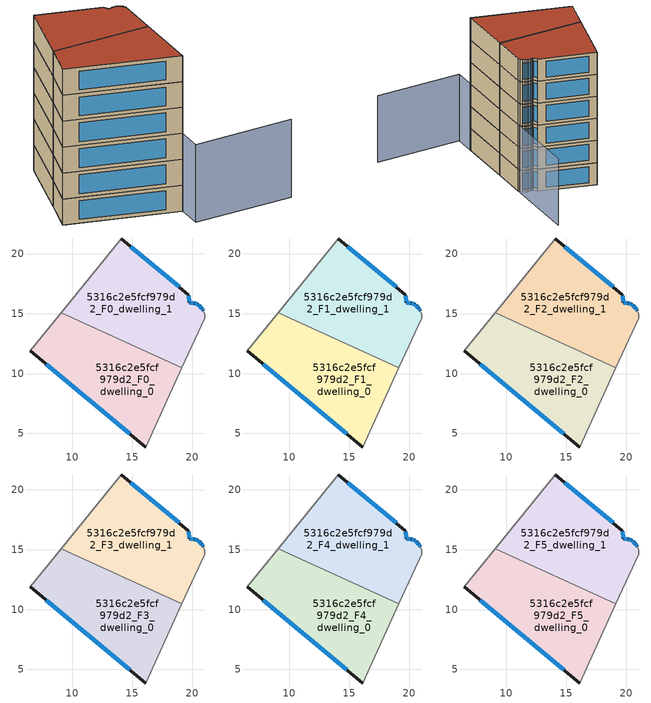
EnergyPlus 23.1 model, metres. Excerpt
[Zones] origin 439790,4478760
5316c2e5fcf979d2_F0_dwelling_0
 floor ground (EU_floor_Construction): 16.15,3.87 19.15,10.48 9.07,15.05 6.49,11.89 z0
 wall outside (EU_wall_Construction): 16.15,3.87 6.49,11.89 z0:3
 wall adiabatic (EU_wall_Construction): 6.49,11.89 9.07,15.05 / 19.15,10.48 16.15,3.87 z0:3
 wall to 5316c2e5fcf979d2_F0_dwelling_1 (EU_wall_Construction): 9.06,15.05 19.15,10.48 z0:3
 window (EU_Window_Construction): 14.81,4.98 7.83,10.77 z0.42:2.58
5316c2e5fcf979d2_F0_dwelling_1
 floor ground (EU_floor_Construction): 19.15,10.48 21.03,14.62 21.05,14.96 20.94,15.25 20.79,15.48 20.62,15.65 20.45,15.76 20.18,15.86 19.94,15.9 19.76,15.89 19.69,16.58 14.08,21.22 9.07,15.05 z0
 wall outside (EU_wall_Construction): 14.08,21.22 19.69,16.58 19.76,15.89 19.94,15.9 20.18,15.86 20.45,15.76 20.62,15.65 20.79,15.48 20.94,15.25 z0:3
 wall adiabatic (EU_wall_Construction): 20.94,15.25 21.05,14.96 21.03,14.62 19.15,10.48 / 9.07,15.05 14.08,21.22 z0:3
 window (EU_Window_Construction): 19.79,15.89 19.91,15.9 / 19.97,15.89 20.14,15.87 / 20.21,15.85 20.41,15.77 / 20.47,15.74 20.6,15.66 / 20.65,15.62 20.77,15.5 / 20.81,15.45 20.92,15.28 / 14.86,20.57 18.91,17.22 / 19.7,16.48 19.75,15.98 z0.42:2.58
5316c2e5fcf979d2_F1_dwelling_0
 floor to 5316c2e5fcf979d2_F0_dwelling_0 (EU_floor_Construction): 16.15,3.87 19.15,10.48 9.06,15.05 6.49,11.89 z3
 wall outside (EU_wall_Construction): 16.15,3.87 6.49,11.89 z3:6
 wall adiabatic (EU_wall_Construction): 6.49,11.89 9.07,15.05 / 19.15,10.48 16.15,3.87 z3:6
 wall to 5316c2e5fcf979d2_F1_dwelling_1 (EU_wall_Construction): 9.06,15.05 19.15,10.48 z3:6
 window (EU_Window_Construction): 14.81,4.98 7.83,10.77 z3.42:5.58
5316c2e5fcf979d2_F1_dwelling_1
 floor to 5316c2e5fcf979d2_F0_dwelling_1 (EU_floor_Construction): 19.15,10.48 21.03,14.62 21.05,14.96 20.94,15.25 20.79,15.48 20.62,15.65 20.45,15.76 20.18,15.86 19.94,15.9 19.76,15.89 19.69,16.58 14.08,21.22 9.06,15.05 z3
 wall outside (EU_wall_Construction): 14.08,21.22 19.69,16.58 19.76,15.89 19.94,15.9 20.18,15.86 20.45,15.76 20.62,15.65 20.79,15.48 20.94,15.25 z3:6
 wall adiabatic (EU_wall_Construction): 20.94,15.25 21.05,14.96 21.03,14.62 19.15,10.48 / 9.07,15.05 14.08,21.22 z3:6
 window (EU_Window_Construction): 19.79,15.89 19.91,15.9 / 19.97,15.89 20.14,15.87 / 20.21,15.85 20.41,15.77 / 20.47,15.74 20.6,15.66 / 20.65,15.62 20.77,15.5 / 20.81,15.45 20.92,15.28 / 14.86,20.57 18.91,17.22 / 19.7,16.48 19.75,15.98 z3.42:5.58
5316c2e5fcf979d2_F2_dwelling_0
 floor to 5316c2e5fcf979d2_F1_dwelling_0 (EU_floor_Construction): 16.15,3.87 19.15,10.48 9.06,15.05 6.49,11.89 z6
 wall outside (EU_wall_Construction): 16.15,3.87 6.49,11.89 z6:9
 wall adiabatic (EU_wall_Construction): 6.49,11.89 9.07,15.05 / 19.15,10.48 16.15,3.87 z6:9
 wall to 5316c2e5fcf979d2_F2_dwelling_1 (EU_wall_Construction): 9.06,15.05 19.15,10.48 z6:9
 window (EU_Window_Construction): 14.81,4.98 7.83,10.77 z6.42:8.58
5316c2e5fcf979d2_F2_dwelling_1
 floor to 5316c2e5fcf979d2_F1_dwelling_1 (EU_floor_Construction): 19.15,10.48 21.03,14.62 21.05,14.96 20.94,15.25 20.79,15.48 20.62,15.65 20.45,15.76 20.18,15.86 19.94,15.9 19.76,15.89 19.69,16.58 14.08,21.22 9.06,15.05 z6
 wall outside (EU_wall_Construction): 14.08,21.22 19.69,16.58 19.76,15.89 19.94,15.9 20.18,15.86 20.45,15.76 20.62,15.65 20.79,15.48 20.94,15.25 z6:9
 wall adiabatic (EU_wall_Construction): 20.94,15.25 21.05,14.96 21.03,14.62 19.15,10.48 / 9.07,15.05 14.08,21.22 z6:9
 window (EU_Window_Construction): 19.79,15.89 19.91,15.9 / 19.97,15.89 20.14,15.87 / 20.21,15.85 20.41,15.77 / 20.47,15.74 20.6,15.66 / 20.65,15.62 20.77,15.5 / 20.81,15.45 20.92,15.28 / 14.86,20.57 18.91,17.22 / 19.7,16.48 19.75,15.98 z6.42:8.58
5316c2e5fcf979d2_F3_dwelling_0
 floor to 5316c2e5fcf979d2_F2_dwelling_0 (EU_floor_Construction): 16.15,3.87 19.15,10.48 9.06,15.05 6.49,11.89 z9
 wall outside (EU_wall_Construction): 16.15,3.87 6.49,11.89 z9:12
 wall adiabatic (EU_wall_Construction): 6.49,11.89 9.07,15.05 / 19.15,10.48 16.15,3.87 z9:12
 wall to 5316c2e5fcf979d2_F3_dwelling_1 (EU_wall_Construction): 9.06,15.05 19.15,10.48 z9:12
 window (EU_Window_Construction): 14.81,4.98 7.83,10.77 z9.42:11.58
5316c2e5fcf979d2_F3_dwelling_1
 floor to 5316c2e5fcf979d2_F2_dwelling_1 (EU_floor_Construction): 19.15,10.48 21.03,14.62 21.05,14.96 20.94,15.25 20.79,15.48 20.62,15.65 20.45,15.76 20.18,15.86 19.94,15.9 19.76,15.89 19.69,16.58 14.08,21.22 9.06,15.05 z9
 wall outside (EU_wall_Construction): 14.08,21.22 19.69,16.58 19.76,15.89 19.94,15.9 20.18,15.86 20.45,15.76 20.62,15.65 20.79,15.48 20.94,15.25 z9:12
 wall adiabatic (EU_wall_Construction): 20.94,15.25 21.05,14.96 21.03,14.62 19.15,10.48 / 9.07,15.05 14.08,21.22 z9:12
 window (EU_Window_Construction): 19.79,15.89 19.91,15.9 / 19.97,15.89 20.14,15.87 / 20.21,15.85 20.41,15.77 / 20.47,15.74 20.6,15.66 / 20.65,15.62 20.77,15.5 / 20.81,15.45 20.92,15.28 / 14.86,20.57 18.91,17.22 / 19.7,16.48 19.75,15.98 z9.42:11.58
5316c2e5fcf979d2_F4_dwelling_0
 floor to 5316c2e5fcf979d2_F3_dwelling_0 (EU_floor_Construction): 16.15,3.87 19.15,10.48 9.06,15.05 6.49,11.89 z12
 wall outside (EU_wall_Construction): 16.15,3.87 6.49,11.89 z12:15
 wall adiabatic (EU_wall_Construction): 6.49,11.89 9.07,15.05 / 19.15,10.48 16.15,3.87 z12:15
 wall to 5316c2e5fcf979d2_F4_dwelling_1 (EU_wall_Construction): 9.06,15.05 19.15,10.48 z12:15
 window (EU_Window_Construction): 14.81,4.98 7.83,10.77 z12.42:14.58
5316c2e5fcf979d2_F4_dwelling_1
 floor to 5316c2e5fcf979d2_F3_dwelling_1 (EU_floor_Construction): 19.15,10.48 21.03,14.62 21.05,14.96 20.94,15.25 20.79,15.48 20.62,15.65 20.45,15.76 20.18,15.86 19.94,15.9 19.76,15.89 19.69,16.58 14.08,21.22 9.06,15.05 z12
 wall outside (EU_wall_Construction): 14.08,21.22 19.69,16.58 19.76,15.89 19.94,15.9 20.18,15.86 20.45,15.76 20.62,15.65 20.79,15.48 20.94,15.25 z12:15
 wall adiabatic (EU_wall_Construction): 20.94,15.25 21.05,14.96 21.03,14.62 19.15,10.48 / 9.07,15.05 14.08,21.22 z12:15
 window (EU_Window_Construction): 19.79,15.89 19.91,15.9 / 19.97,15.89 20.14,15.87 / 20.21,15.85 20.41,15.77 / 20.47,15.74 20.6,15.66 / 20.65,15.62 20.77,15.5 / 20.81,15.45 20.92,15.28 / 14.86,20.57 18.91,17.22 / 19.7,16.48 19.75,15.98 z12.42:14.58
5316c2e5fcf979d2_F5_dwelling_0
 floor to 5316c2e5fcf979d2_F4_dwelling_0 (EU_floor_Construction): 16.15,3.87 19.15,10.48 9.06,15.05 6.49,11.89 z15
 wall outside (EU_wall_Construction): 16.15,3.87 6.49,11.89 z15:18
 wall adiabatic (EU_wall_Construction): 6.49,11.89 9.07,15.05 / 19.15,10.48 16.15,3.87 z15:18
 wall to 5316c2e5fcf979d2_F5_dwelling_1 (EU_wall_Construction): 9.06,15.05 19.15,10.48 z15:18
 window (EU_Window_Construction): 14.81,4.98 7.83,10.77 z15.42:17.58
 roof outside (EU_roof_Construction): 19.15,10.48 16.15,3.87 6.49,11.89 9.07,15.05 z18
5316c2e5fcf979d2_F5_dwelling_1
 floor to 5316c2e5fcf979d2_F4_dwelling_1 (EU_floor_Construction): 19.15,10.48 21.03,14.62 21.05,14.96 20.94,15.25 20.79,15.48 20.62,15.65 20.45,15.76 20.18,15.86 19.94,15.9 19.76,15.89 19.69,16.58 14.08,21.22 9.06,15.05 z15
 wall outside (EU_wall_Construction): 14.08,21.22 19.69,16.58 19.76,15.89 19.94,15.9 20.18,15.86 20.45,15.76 20.62,15.65 20.79,15.48 20.94,15.25 z15:18
 wall adiabatic (EU_wall_Construction): 20.94,15.25 21.05,14.96 21.03,14.62 19.15,10.48 / 9.07,15.05 14.08,21.22 z15:18
 window (EU_Window_Construction): 19.79,15.89 19.91,15.9 / 19.97,15.89 20.14,15.87 / 20.21,15.85 20.41,15.77 / 20.47,15.74 20.6,15.66 / 20.65,15.62 20.77,15.5 / 20.81,15.45 20.92,15.28 / 14.86,20.57 18.91,17.22 / 19.7,16.48 19.75,15.98 z15.42:17.58
 roof outside (EU_roof_Construction): 19.69,16.58 19.76,15.89 19.94,15.9 20.18,15.86 20.45,15.76 20.62,15.65 20.79,15.48 20.94,15.25 21.05,14.96 21.03,14.62 19.15,10.48 9.07,15.05 14.08,21.22 z18
shading: 25.16,-3.22 15.01,1.35 / 15.01,1.35 25.01,23.59 z0:9
[Building]
EU S2 Campaign: North Axis=0; Terrain=City; Solar Distribution=FullExterior
[Site:Location]
Madrid: Latitude=40.5; Longitude=-3.5; Time Zone=1; Elevation=609
[SizingPeriod:WeatherFileDays]
AnnualSizingPeriod: Begin Month=1; Begin Day of Month=1; End Month=12; End Day of Month=31; Day of Week for Start Day=Monday; Use Weather File Daylight Saving Period=No; Use Weather File Rain and Snow Indicators=No
[MATERIAL]
EU_InternalMass_Material: Roughness=MediumRough; Thickness=0.1; Conductivity=1; Density=1800; Specific Heat=900; Thermal Absorptance=0.9; Solar Absorptance=0.7; Visible Absorptance=0.7
[MATERIAL:NOMASS] Roughness=MediumRough; Thermal Absorptance=0.9; Solar Absorptance=0.7; Visible Absorptance=0.7
Name | Thermal Resistance
EU_wall_NoMass | 1.60022
EU_roof_NoMass | 1.57597
EU_floor_NoMass | 0.470652
[WINDOWMATERIAL:SIMPLEGLAZINGSYSTEM]
EU_Window_SimpleGlazing: UFactor=3.28802; Solar Heat Gain Coefficient=0.85; Visible Transmittance=0.85
[CONSTRUCTION]
EU_wall_Construction: EU_wall_NoMass
EU_roof_Construction: EU_roof_NoMass
EU_floor_Construction: EU_floor_NoMass
EU_InternalMass_Construction: EU_InternalMass_Material
EU_Window_Construction: EU_Window_SimpleGlazing
[ZONE] Type=1; Multiplier=1; Ceiling Height=autocalculate; Floor Area=autocalculate; Part of Total Floor Area=Yes
Name | Volume
5316c2e5fcf979d2_F0_dwelling_0; 5316c2e5fcf979d2_F1_dwelling_0; 5316c2e5fcf979d2_F2_dwelling_0; 5316c2e5fcf979d2_F3_dwelling_0; 5316c2e5fcf979d2_F4_dwelling_0; 5316c2e5fcf979d2_F5_dwelling_0 | 197.164
5316c2e5fcf979d2_F0_dwelling_1; 5316c2e5fcf979d2_F1_dwelling_1; 5316c2e5fcf979d2_F2_dwelling_1; 5316c2e5fcf979d2_F3_dwelling_1; 5316c2e5fcf979d2_F4_dwelling_1; 5316c2e5fcf979d2_F5_dwelling_1 | 197.143
[INTERNALMASS] Construction=EU_InternalMass_Construction
Name | Zone or ZoneList | Surface Area
5316c2e5fcf979d2_F0_dwelling_0_EU_InternalMass | 5316c2e5fcf979d2_F0_dwelling_0 | 65.7175
5316c2e5fcf979d2_F0_dwelling_1_EU_InternalMass | 5316c2e5fcf979d2_F0_dwelling_1 | 65.7142
5316c2e5fcf979d2_F1_dwelling_0_EU_InternalMass | 5316c2e5fcf979d2_F1_dwelling_0 | 65.7175
5316c2e5fcf979d2_F1_dwelling_1_EU_InternalMass | 5316c2e5fcf979d2_F1_dwelling_1 | 65.7142
5316c2e5fcf979d2_F2_dwelling_0_EU_InternalMass | 5316c2e5fcf979d2_F2_dwelling_0 | 65.7175
5316c2e5fcf979d2_F2_dwelling_1_EU_InternalMass | 5316c2e5fcf979d2_F2_dwelling_1 | 65.7142
5316c2e5fcf979d2_F3_dwelling_0_EU_InternalMass | 5316c2e5fcf979d2_F3_dwelling_0 | 65.7175
5316c2e5fcf979d2_F3_dwelling_1_EU_InternalMass | 5316c2e5fcf979d2_F3_dwelling_1 | 65.7142
5316c2e5fcf979d2_F4_dwelling_0_EU_InternalMass | 5316c2e5fcf979d2_F4_dwelling_0 | 65.7175
5316c2e5fcf979d2_F4_dwelling_1_EU_InternalMass | 5316c2e5fcf979d2_F4_dwelling_1 | 65.7142
5316c2e5fcf979d2_F5_dwelling_0_EU_InternalMass | 5316c2e5fcf979d2_F5_dwelling_0 | 65.7175
5316c2e5fcf979d2_F5_dwelling_1_EU_InternalMass | 5316c2e5fcf979d2_F5_dwelling_1 | 65.7142
[OTHEREQUIPMENT] Fuel Type=Electricity; Design Level Calculation Method=Watts/Area; Power per Zone Floor Area=1; Fraction Latent=0; Fraction Radiant=0; Fraction Lost=0; Carbon Dioxide Generation Rate=0; EndUse Subcategory=EU_Step8_InternalGains
Name | Zone or ZoneList or Space or SpaceList | Schedule
EU_Step8_InternalGain_5316c2e5fcf979d2_F0_dwelling_0_f000 | 5316c2e5fcf979d2_F0_dwelling_0 | EU_Step8_GainSchedule_5316c2e5fcf979d2_F0_dwelling_0_f000
EU_Step8_InternalGain_5316c2e5fcf979d2_F0_dwelling_1_f000 | 5316c2e5fcf979d2_F0_dwelling_1 | EU_Step8_GainSchedule_5316c2e5fcf979d2_F0_dwelling_1_f000
EU_Step8_InternalGain_5316c2e5fcf979d2_F1_dwelling_0_f000 | 5316c2e5fcf979d2_F1_dwelling_0 | EU_Step8_GainSchedule_5316c2e5fcf979d2_F1_dwelling_0_f000
EU_Step8_InternalGain_5316c2e5fcf979d2_F1_dwelling_1_f000 | 5316c2e5fcf979d2_F1_dwelling_1 | EU_Step8_GainSchedule_5316c2e5fcf979d2_F1_dwelling_1_f000
EU_Step8_InternalGain_5316c2e5fcf979d2_F2_dwelling_0_f000 | 5316c2e5fcf979d2_F2_dwelling_0 | EU_Step8_GainSchedule_5316c2e5fcf979d2_F2_dwelling_0_f000
EU_Step8_InternalGain_5316c2e5fcf979d2_F2_dwelling_1_f000 | 5316c2e5fcf979d2_F2_dwelling_1 | EU_Step8_GainSchedule_5316c2e5fcf979d2_F2_dwelling_1_f000
EU_Step8_InternalGain_5316c2e5fcf979d2_F3_dwelling_0_f000 | 5316c2e5fcf979d2_F3_dwelling_0 | EU_Step8_GainSchedule_5316c2e5fcf979d2_F3_dwelling_0_f000
EU_Step8_InternalGain_5316c2e5fcf979d2_F3_dwelling_1_f000 | 5316c2e5fcf979d2_F3_dwelling_1 | EU_Step8_GainSchedule_5316c2e5fcf979d2_F3_dwelling_1_f000
EU_Step8_InternalGain_5316c2e5fcf979d2_F4_dwelling_0_f000 | 5316c2e5fcf979d2_F4_dwelling_0 | EU_Step8_GainSchedule_5316c2e5fcf979d2_F4_dwelling_0_f000
EU_Step8_InternalGain_5316c2e5fcf979d2_F4_dwelling_1_f000 | 5316c2e5fcf979d2_F4_dwelling_1 | EU_Step8_GainSchedule_5316c2e5fcf979d2_F4_dwelling_1_f000
EU_Step8_InternalGain_5316c2e5fcf979d2_F5_dwelling_0_f000 | 5316c2e5fcf979d2_F5_dwelling_0 | EU_Step8_GainSchedule_5316c2e5fcf979d2_F5_dwelling_0_f000
EU_Step8_InternalGain_5316c2e5fcf979d2_F5_dwelling_1_f000 | 5316c2e5fcf979d2_F5_dwelling_1 | EU_Step8_GainSchedule_5316c2e5fcf979d2_F5_dwelling_1_f000
[ZONEVENTILATION:DESIGNFLOWRATE] Schedule=EU_AlwaysOn; Design Flow Rate Calculation Method=AirChanges/Hour; Air Changes per Hour=0.480704; Ventilation Type=Natural; Fan Pressure Rise=0; Fan Total Efficiency=1; Constant Term Coefficient=1; Temperature Term Coefficient=0; Velocity Term Coefficient=0; Velocity Squared Term Coefficient=0; Minimum Indoor Temperature=-100; Maximum Indoor Temperature=100; Delta Temperature=-100; Minimum Outdoor Temperature=-100; Maximum Outdoor Temperature=100; Maximum Wind Speed=40
Name | Zone or ZoneList or Space or SpaceList
EU_ConstantAir_5316c2e5fcf979d2_F0_dwelling_0 | 5316c2e5fcf979d2_F0_dwelling_0
EU_ConstantAir_5316c2e5fcf979d2_F0_dwelling_1 | 5316c2e5fcf979d2_F0_dwelling_1
EU_ConstantAir_5316c2e5fcf979d2_F1_dwelling_0 | 5316c2e5fcf979d2_F1_dwelling_0
EU_ConstantAir_5316c2e5fcf979d2_F1_dwelling_1 | 5316c2e5fcf979d2_F1_dwelling_1
EU_ConstantAir_5316c2e5fcf979d2_F2_dwelling_0 | 5316c2e5fcf979d2_F2_dwelling_0
EU_ConstantAir_5316c2e5fcf979d2_F2_dwelling_1 | 5316c2e5fcf979d2_F2_dwelling_1
EU_ConstantAir_5316c2e5fcf979d2_F3_dwelling_0 | 5316c2e5fcf979d2_F3_dwelling_0
EU_ConstantAir_5316c2e5fcf979d2_F3_dwelling_1 | 5316c2e5fcf979d2_F3_dwelling_1
EU_ConstantAir_5316c2e5fcf979d2_F4_dwelling_0 | 5316c2e5fcf979d2_F4_dwelling_0
EU_ConstantAir_5316c2e5fcf979d2_F4_dwelling_1 | 5316c2e5fcf979d2_F4_dwelling_1
EU_ConstantAir_5316c2e5fcf979d2_F5_dwelling_0 | 5316c2e5fcf979d2_F5_dwelling_0
EU_ConstantAir_5316c2e5fcf979d2_F5_dwelling_1 | 5316c2e5fcf979d2_F5_dwelling_1
[HVACTEMPLATE:THERMOSTAT] Constant Heating Setpoint=20; Constant Cooling Setpoint=50
EU_HeatOnly_5316c2e5fcf979d2_F0_dwelling_0; EU_HeatOnly_5316c2e5fcf979d2_F0_dwelling_1; EU_HeatOnly_5316c2e5fcf979d2_F1_dwelling_0; EU_HeatOnly_5316c2e5fcf979d2_F1_dwelling_1; EU_HeatOnly_5316c2e5fcf979d2_F2_dwelling_0; EU_HeatOnly_5316c2e5fcf979d2_F2_dwelling_1; EU_HeatOnly_5316c2e5fcf979d2_F3_dwelling_0; EU_HeatOnly_5316c2e5fcf979d2_F3_dwelling_1; EU_HeatOnly_5316c2e5fcf979d2_F4_dwelling_0; EU_HeatOnly_5316c2e5fcf979d2_F4_dwelling_1; EU_HeatOnly_5316c2e5fcf979d2_F5_dwelling_0; EU_HeatOnly_5316c2e5fcf979d2_F5_dwelling_1
[HVACTEMPLATE:ZONE:IDEALLOADSAIRSYSTEM] System Availability Schedule=EU_AlwaysOn; Maximum Heating Supply Air Temperature=50; Minimum Cooling Supply Air Temperature=13; Maximum Heating Supply Air Humidity Ratio=0.0156; Minimum Cooling Supply Air Humidity Ratio=0.0077; Heating Limit=NoLimit; Cooling Limit=NoLimit; Heating Availability Schedule=EU_AlwaysOn; Cooling Availability Schedule=EU_CoolingOff; Dehumidification Control Type=ConstantSensibleHeatRatio; Cooling Sensible Heat Ratio=0.7; Dehumidification Setpoint=60; Humidification Control Type=None; Humidification Setpoint=30; Outdoor Air Method=None; Outdoor Air Flow Rate per Person=0.00944; Outdoor Air Flow Rate per Zone Floor Area=0; Outdoor Air Flow Rate per Zone=0; Demand Controlled Ventilation Type=None; Outdoor Air Economizer Type=NoEconomizer; Heat Recovery Type=None; Sensible Heat Recovery Effectiveness=0.7; Latent Heat Recovery Effectiveness=0.65
Name | Template Thermostat
5316c2e5fcf979d2_F0_dwelling_0 | EU_HeatOnly_5316c2e5fcf979d2_F0_dwelling_0
5316c2e5fcf979d2_F0_dwelling_1 | EU_HeatOnly_5316c2e5fcf979d2_F0_dwelling_1
5316c2e5fcf979d2_F1_dwelling_0 | EU_HeatOnly_5316c2e5fcf979d2_F1_dwelling_0
5316c2e5fcf979d2_F1_dwelling_1 | EU_HeatOnly_5316c2e5fcf979d2_F1_dwelling_1
5316c2e5fcf979d2_F2_dwelling_0 | EU_HeatOnly_5316c2e5fcf979d2_F2_dwelling_0
5316c2e5fcf979d2_F2_dwelling_1 | EU_HeatOnly_5316c2e5fcf979d2_F2_dwelling_1
5316c2e5fcf979d2_F3_dwelling_0 | EU_HeatOnly_5316c2e5fcf979d2_F3_dwelling_0
5316c2e5fcf979d2_F3_dwelling_1 | EU_HeatOnly_5316c2e5fcf979d2_F3_dwelling_1
5316c2e5fcf979d2_F4_dwelling_0 | EU_HeatOnly_5316c2e5fcf979d2_F4_dwelling_0
5316c2e5fcf979d2_F4_dwelling_1 | EU_HeatOnly_5316c2e5fcf979d2_F4_dwelling_1
5316c2e5fcf979d2_F5_dwelling_0 | EU_HeatOnly_5316c2e5fcf979d2_F5_dwelling_0
5316c2e5fcf979d2_F5_dwelling_1 | EU_HeatOnly_5316c2e5fcf979d2_F5_dwelling_1
[SIZING:ZONE] Zone Cooling Design Supply Air Temperature Input Method=SupplyAirTemperature; Zone Cooling Design Supply Air Temperature=13; Zone Heating Design Supply Air Temperature Input Method=SupplyAirTemperature; Zone Heating Design Supply Air Temperature=50; Zone Cooling Design Supply Air Humidity Ratio=0.008; Zone Heating Design Supply Air Humidity Ratio=0.008; Cooling Design Air Flow Method=DesignDay; Cooling Design Air Flow Rate=0; Cooling Minimum Air Flow per Zone Floor Area=0.000762; Cooling Minimum Air Flow=0; Cooling Minimum Air Flow Fraction=0.2; Heating Design Air Flow Method=DesignDay; Heating Design Air Flow Rate=0; Heating Maximum Air Flow per Zone Floor Area=0.002032; Heating Maximum Air Flow=0.141576; Heating Maximum Air Flow Fraction=0.3; Account for Dedicated Outdoor Air System=No; Dedicated Outdoor Air System Control Strategy=NeutralSupplyAir; Dedicated Outdoor Air Low Setpoint Temperature for Design=autosize; Dedicated Outdoor Air High Setpoint Temperature for Design=autosize; Zone Load Sizing Method=Sensible Load Only No Latent Load; Zone Latent Cooling Design Supply Air Humidity Ratio Input Method=HumidityRatioDifference; Zone Cooling Design Supply Air Humidity Ratio Difference=0.005; Zone Latent Heating Design Supply Air Humidity Ratio Input Method=HumidityRatioDifference; Zone Humidification Design Supply Air Humidity Ratio Difference=0.005
5316c2e5fcf979d2_F0_dwelling_0; 5316c2e5fcf979d2_F0_dwelling_1; 5316c2e5fcf979d2_F1_dwelling_0; 5316c2e5fcf979d2_F1_dwelling_1; 5316c2e5fcf979d2_F2_dwelling_0; 5316c2e5fcf979d2_F2_dwelling_1; 5316c2e5fcf979d2_F3_dwelling_0; 5316c2e5fcf979d2_F3_dwelling_1; 5316c2e5fcf979d2_F4_dwelling_0; 5316c2e5fcf979d2_F4_dwelling_1; 5316c2e5fcf979d2_F5_dwelling_0; 5316c2e5fcf979d2_F5_dwelling_1
[SCHEDULE:CONSTANT]
Name | Hourly Value
EU_AlwaysOn | 1
EU_CoolingOff | 0
[SCHEDULE:FILE] Column Number=1; Rows to Skip at Top=0; Number of Hours of Data=8760; Column Separator=Comma; Interpolate to Timestep=No; Minutes per Item=60; Adjust Schedule for Daylight Savings=Yes
Name | File
EU_Step8_GainSchedule_5316c2e5fcf979d2_F0_dwelling_0_f000 | ../../schedules/5316c2e5fcf979d2/5316c2e5fcf979d2_F0_dwelling_0_f000_gain.csv
EU_Step8_GainSchedule_5316c2e5fcf979d2_F0_dwelling_1_f000 | ../../schedules/5316c2e5fcf979d2/5316c2e5fcf979d2_F0_dwelling_1_f000_gain.csv
EU_Step8_GainSchedule_5316c2e5fcf979d2_F1_dwelling_0_f000 | ../../schedules/5316c2e5fcf979d2/5316c2e5fcf979d2_F1_dwelling_0_f000_gain.csv
EU_Step8_GainSchedule_5316c2e5fcf979d2_F1_dwelling_1_f000 | ../../schedules/5316c2e5fcf979d2/5316c2e5fcf979d2_F1_dwelling_1_f000_gain.csv
EU_Step8_GainSchedule_5316c2e5fcf979d2_F2_dwelling_0_f000 | ../../schedules/5316c2e5fcf979d2/5316c2e5fcf979d2_F2_dwelling_0_f000_gain.csv
EU_Step8_GainSchedule_5316c2e5fcf979d2_F2_dwelling_1_f000 | ../../schedules/5316c2e5fcf979d2/5316c2e5fcf979d2_F2_dwelling_1_f000_gain.csv
EU_Step8_GainSchedule_5316c2e5fcf979d2_F3_dwelling_0_f000 | ../../schedules/5316c2e5fcf979d2/5316c2e5fcf979d2_F3_dwelling_0_f000_gain.csv
EU_Step8_GainSchedule_5316c2e5fcf979d2_F3_dwelling_1_f000 | ../../schedules/5316c2e5fcf979d2/5316c2e5fcf979d2_F3_dwelling_1_f000_gain.csv
EU_Step8_GainSchedule_5316c2e5fcf979d2_F4_dwelling_0_f000 | ../../schedules/5316c2e5fcf979d2/5316c2e5fcf979d2_F4_dwelling_0_f000_gain.csv
EU_Step8_GainSchedule_5316c2e5fcf979d2_F4_dwelling_1_f000 | ../../schedules/5316c2e5fcf979d2/5316c2e5fcf979d2_F4_dwelling_1_f000_gain.csv
EU_Step8_GainSchedule_5316c2e5fcf979d2_F5_dwelling_0_f000 | ../../schedules/5316c2e5fcf979d2/5316c2e5fcf979d2_F5_dwelling_0_f000_gain.csv
EU_Step8_GainSchedule_5316c2e5fcf979d2_F5_dwelling_1_f000 | ../../schedules/5316c2e5fcf979d2/5316c2e5fcf979d2_F5_dwelling_1_f000_gain.csv
